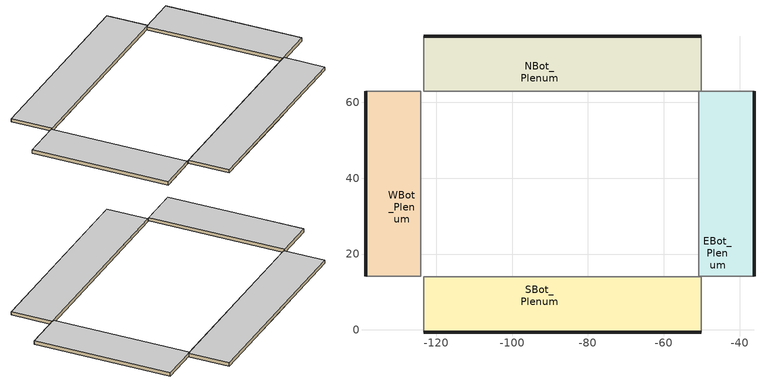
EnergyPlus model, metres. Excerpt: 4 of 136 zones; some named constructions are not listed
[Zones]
SBot_Plenum
 floor adiabatic (DropCeiling): -98.86,4.02 -98.86,-0.55 -111.05,-0.55 -111.05,4.02 z2.74; -98.86,14.08 -98.86,4.02 -111.05,4.02 -111.05,14.08 z2.74; -62.28,4.02 -62.28,-0.55 -74.47,-0.55 -74.47,4.02 z2.74; -62.28,14.08 -62.28,4.02 -74.47,4.02 -74.47,14.08 z2.74; -74.47,4.02 -74.47,-0.55 -86.66,-0.55 -86.66,4.02 z2.74; -74.47,14.08 -74.47,4.02 -86.66,4.02 -86.66,14.08 z2.74; -86.66,4.02 -86.66,-0.55 -98.86,-0.55 -98.86,4.02 z2.74; -86.66,14.08 -86.66,4.02 -98.86,4.02 -98.86,14.08 z2.74; -111.05,14.08 -111.05,4.02 -123.24,4.02 -123.24,14.08 z2.74; -111.05,4.02 -111.05,-0.55 -123.24,-0.55 -123.24,4.02 z2.74; -50.09,14.08 -50.09,4.02 -62.28,4.02 -62.28,14.08 z2.74; -50.09,4.02 -50.09,-0.55 -62.28,-0.55 -62.28,4.02 z2.74
 wall outside (T24NRWallMetalFrame): -123.24,-0.55 -50.09,-0.55 z2.74:3.96
 wall adiabatic (int_wall): -50.09,-0.55 -50.09,14.08 -123.24,14.08 -123.24,-0.55 z2.74:3.96
 ceiling adiabatic (INT-FLOOR-UNDERSIDE): -123.24,14.08 -123.24,-0.55 -50.09,-0.55 -50.09,14.08 z3.96
EBot_Plenum
 floor adiabatic (DropCeiling): -40.8,62.87 -40.8,50.68 -50.85,50.68 -50.85,62.87 z2.74; -36.22,62.87 -36.22,50.68 -40.8,50.68 -40.8,62.87 z2.74; -40.8,50.68 -40.8,38.49 -50.85,38.49 -50.85,50.68 z2.74; -36.22,50.68 -36.22,38.49 -40.8,38.49 -40.8,50.68 z2.74; -36.22,38.49 -36.22,26.3 -40.8,26.3 -40.8,38.49 z2.74; -40.8,38.49 -40.8,26.3 -50.85,26.3 -50.85,38.49 z2.74; -40.8,26.3 -40.8,14.11 -50.85,14.11 -50.85,26.3 z2.74; -36.22,26.3 -36.22,14.11 -40.8,14.11 -40.8,26.3 z2.74
 wall outside (T24NRWallMetalFrame): -36.22,14.11 -36.22,62.87 z2.74:3.96
 wall adiabatic (int_wall): -50.85,14.11 -36.22,14.11 / -36.22,62.87 -50.85,62.87 z2.74:3.96
 wall adiabatic (T24NRWallMetalFrame): -50.85,62.87 -50.85,14.11 z2.74:3.96
 ceiling adiabatic (INT-FLOOR-UNDERSIDE): -50.85,62.87 -50.85,14.11 -36.22,14.11 -36.22,62.87 z3.96
NBot_Plenum
 floor adiabatic (DropCeiling): -62.28,72.9 -62.28,62.84 -74.47,62.84 -74.47,72.9 z2.74; -62.28,77.47 -62.28,72.9 -74.47,72.9 -74.47,77.47 z2.74; -98.86,77.47 -98.86,72.9 -111.05,72.9 -111.05,77.47 z2.74; -98.86,72.9 -98.86,62.84 -111.05,62.84 -111.05,72.9 z2.74; -86.66,72.9 -86.66,62.84 -98.86,62.84 -98.86,72.9 z2.74; -86.66,77.47 -86.66,72.9 -98.86,72.9 -98.86,77.47 z2.74; -74.47,72.9 -74.47,62.84 -86.66,62.84 -86.66,72.9 z2.74; -74.47,77.47 -74.47,72.9 -86.66,72.9 -86.66,77.47 z2.74; -50.09,77.47 -50.09,72.9 -62.28,72.9 -62.28,77.47 z2.74; -50.09,72.9 -50.09,62.84 -62.28,62.84 -62.28,72.9 z2.74; -111.05,72.9 -111.05,62.84 -123.24,62.84 -123.24,72.9 z2.74; -111.05,77.47 -111.05,72.9 -123.24,72.9 -123.24,77.47 z2.74
 wall outside (T24NRWallMetalFrame): -50.09,77.47 -123.24,77.47 z2.74:3.96
 wall adiabatic (int_wall): -123.24,77.47 -123.24,62.84 -50.09,62.84 -50.09,77.47 z2.74:3.96
 ceiling adiabatic (INT-FLOOR-UNDERSIDE): -123.24,77.47 -123.24,62.84 -50.09,62.84 -50.09,77.47 z3.96
WBot_Plenum
 floor adiabatic (DropCeiling): -124.01,26.3 -124.01,14.11 -134.06,14.11 -134.06,26.3 z2.74; -134.06,26.3 -134.06,14.11 -138.64,14.11 -138.64,26.3 z2.74; -134.06,38.49 -134.06,26.3 -138.64,26.3 -138.64,38.49 z2.74; -124.01,38.49 -124.01,26.3 -134.06,26.3 -134.06,38.49 z2.74; -134.06,50.68 -134.06,38.49 -138.64,38.49 -138.64,50.68 z2.74; -124.01,50.68 -124.01,38.49 -134.06,38.49 -134.06,50.68 z2.74; -124.01,62.87 -124.01,50.68 -134.06,50.68 -134.06,62.87 z2.74; -134.06,62.87 -134.06,50.68 -138.64,50.68 -138.64,62.87 z2.74
 wall outside (T24NRWallMetalFrame): -138.64,62.87 -138.64,14.11 z2.74:3.96
 wall adiabatic (int_wall): -138.64,14.11 -124.01,14.11 -124.01,62.87 -138.64,62.87 z2.74:3.96
 ceiling adiabatic (INT-FLOOR-UNDERSIDE): -138.64,62.87 -138.64,14.11 -124.01,14.11 -124.01,62.87 z3.96
